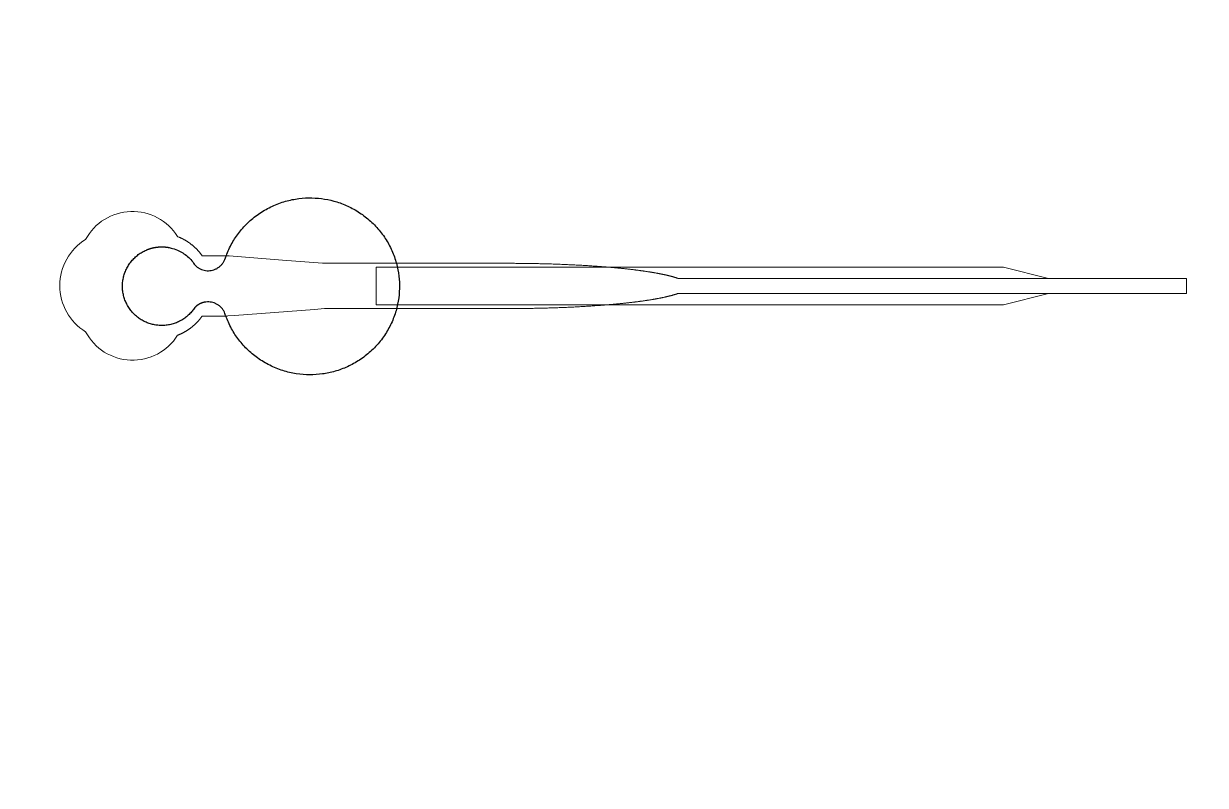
# Model space of a CAD drawing. Header units: inches. Extents: x -52997 to 52003, y -52254 to 52746.
# Drawn here: x -15364 to -11447, y 19951 to 22476 of the extents above; entities that cross this region are included whole.
import ezdxf

# ---------------------------------------------------------------- set-up
doc = ezdxf.new("R2010")
doc.units = ezdxf.units.IN
doc.header["$MEASUREMENT"] = 0
doc.layers.add('1', color=1, linetype='Continuous')
doc.layers.add('2', color=140, linetype='Continuous', lineweight=0)
doc.layers.add('3', color=90, linetype='Continuous', lineweight=0)

msp = doc.modelspace()

# ---------------------------------------------------------------- linework, layer by layer
at = {"layer": '1'}
for points in [[(-16283.4, -47485.7), (0, -47485.7), (16283.4, -47485.7, 5.999107)], [(-16250, -47285.7), (0, -47285.7), (16250, -47285.7, 5.986812)], [(-13685.8, -45485.7), (0, -45485.7), (13685.8, -45485.7, 6.794322)]]:
    msp.add_lwpolyline(points, format="xyb", close=True, dxfattribs=at)
msp.add_circle((-497.2, 245.8), 52500, dxfattribs=at)
msp.add_rational_spline([(-14797.1, 21534.5), (-14774.9, 21557.7), (-14743.2, 21552.5), (-14711.6, 21547.3), (-14697.9, 21518.2), (-14622.5, 21277.4), (-14370.5, 21315.1), (-14118.5, 21352.7), (-14118.4, 21604.9), (-14118.2, 21857), (-14370.2, 21894.9), (-14622.2, 21932.8), (-14697.9, 21692.1), (-14711.1, 21663.6), (-14741.9, 21657.8), (-14772.8, 21652.1), (-14795.4, 21673.9), (-14846.7, 21757.3), (-14941.1, 21731.2), (-15035.5, 21705.1), (-15036.7, 21607.1), (-15037.9, 21509.2), (-14944.2, 21480.8), (-14850.4, 21452.4), (-14797.1, 21534.5)], [1, 0.884783429184, 1, 0.884783429184, 1, 0.758252289935, 1, 0.758252289935, 1, 0.758252289935, 1, 0.758252289935, 1, 0.888941908896, 1, 0.888941908896, 1, 0.79946124759, 1, 0.79946124759, 1, 0.79946124759, 1, 0.79946124759, 1], degree=2, knots=[0, 0, 0, 0.969535, 0.969535, 1.939069, 1.939069, 3.359405, 3.359405, 4.779741, 4.779741, 6.200078, 6.200078, 7.620414, 7.620414, 8.571947, 8.571947, 9.52348, 9.52348, 10.812277, 10.812277, 12.101074, 12.101074, 13.389871, 13.389871, 14.678668, 14.678668, 14.678668], dxfattribs=at)
at = {"layer": '2'}
for points in [[(-16283.4, -47485.7), (0, -47485.7), (16283.4, -47485.7, 5.999107)], [(-16250, -47285.7), (0, -47285.7), (16250, -47285.7, 5.986812)], [(-13685.8, -45485.7), (0, -45485.7), (13685.8, -45485.7, 6.794322)], [(-14854.3, 21442.7), (-14854, 21442.8), (-14853.1, 21443.2), (-14852.3, 21443.5), (-14851.4, 21443.8), (-14850.6, 21444.2), (-14849.8, 21444.5), (-14848.9, 21444.9), (-14848.1, 21445.2), (-14847.2, 21445.6), (-14846.3, 21446), (-14845.5, 21446.4), (-14844.6, 21446.7), (-14843.8, 21447.1), (-14842.9, 21447.5), (-14842.1, 21447.9), (-14841.2, 21448.4), (-14840.4, 21448.8), (-14839.5, 21449.2), (-14838.6, 21449.6), (-14837.8, 21450.1), (-14836.9, 21450.5), (-14836.1, 21451), (-14835.2, 21451.4), (-14834.3, 21451.9), (-14833.5, 21452.3), (-14832.6, 21452.8), (-14831.8, 21453.3), (-14830.9, 21453.8), (-14830.1, 21454.3), (-14829.2, 21454.8), (-14828.4, 21455.3), (-14827.5, 21455.8), (-14826.7, 21456.3), (-14825.8, 21456.8), (-14825, 21457.3), (-14824.1, 21457.8), (-14823.3, 21458.4), (-14822.4, 21458.9), (-14821.6, 21459.5), (-14820.7, 21460), (-14819.9, 21460.6), (-14819.1, 21461.1), (-14818.2, 21461.7), (-14817.4, 21462.3), (-14816.6, 21462.9), (-14815.7, 21463.4), (-14814.9, 21464), (-14814.1, 21464.6), (-14813.2, 21465.2), (-14812.4, 21465.8), (-14811.6, 21466.4), (-14810.8, 21467.1), (-14810, 21467.7), (-14809.2, 21468.3), (-14808.4, 21468.9), (-14807.6, 21469.6), (-14806.8, 21470.2), (-14806, 21470.8), (-14805.2, 21471.5), (-14804.4, 21472.1), (-14803.6, 21472.8), (-14802.8, 21473.5), (-14802.1, 21474.1), (-14801.3, 21474.8), (-14800.5, 21475.5), (-14799.8, 21476.1), (-14799, 21476.8), (-14798.2, 21477.5), (-14797.5, 21478.2), (-14796.7, 21478.9), (-14796, 21479.6), (-14795.3, 21480.3), (-14794.5, 21481), (-14793.8, 21481.7), (-14793.1, 21482.4), (-14792.3, 21483.1), (-14791.6, 21483.8), (-14790.9, 21484.5), (-14790.2, 21485.3), (-14789.5, 21486), (-14788.8, 21486.7), (-14788.1, 21487.4), (-14787.5, 21488.2), (-14786.8, 21488.9), (-14786.1, 21489.6), (-14785.4, 21490.4), (-14784.8, 21491.1), (-14784.1, 21491.9), (-14783.5, 21492.6), (-14782.8, 21493.4), (-14782.2, 21494.1), (-14781.5, 21494.9), (-14780.9, 21495.6), (-14780.3, 21496.4), (-14779.7, 21497.1), (-14779.1, 21497.9), (-14778.5, 21498.6), (-14777.9, 21499.4), (-14777.3, 21500.2), (-14776.7, 21500.9), (-14776.1, 21501.7), (-14775.5, 21502.5), (-14775, 21503.2), (-14774.4, 21504), (-14773.9, 21504.8), (-14773.3, 21505.5), (-14772.8, 21506.3), (-14729.2, 21506.3), (-14707.4, 21506.3), (-14696.5, 21506.3), (-14693.8, 21506.3), (-14692.4, 21506.3), (-14692.4, 21506.3), (-14692.4, 21506.3), (-14692.4, 21506.3), (-14692.3, 21506.3), (-14692.3, 21506.3), (-14692.2, 21506.3), (-14691.9, 21506.4), (-14691.2, 21506.4), (-14689.8, 21506.5), (-14687.1, 21506.7), (-14665, 21508.4), (-14488.3, 21522), (-14400, 21528.7), (-14377.9, 21530.4), (-14366.9, 21531.3), (-14366.5, 21531.3), (-14366.5, 21531.3), (-14366.4, 21531.3), (-14366.4, 21531.3), (-14366.3, 21531.3), (-14365.9, 21531.3), (-14105.4, 21531.3), (-14099.1, 21531.3), (-14086.6, 21531.3), (-13986.1, 21531.3), (-13785, 21531.3), (-13772.5, 21531.3), (-13766.2, 21531.3), (-13763, 21531.3), (-13761.5, 21531.3), (-13761.1, 21531.3), (-13760.9, 21531.3), (-13760.8, 21531.3), (-13760.7, 21531.3), (-13760.7, 21531.3), (-13760.7, 21531.3), (-13760.1, 21531.3), (-13755.5, 21531.3), (-13750.9, 21531.3), (-13746.3, 21531.3), (-13741.7, 21531.4), (-13737, 21531.4), (-13732.4, 21531.4), (-13727.7, 21531.4), (-13723, 21531.5), (-13718.3, 21531.5), (-13713.6, 21531.5), (-13708.9, 21531.6), (-13704.2, 21531.7), (-13699.5, 21531.7), (-13694.7, 21531.8), (-13690, 21531.8), (-13685.2, 21531.9), (-13680.4, 21532), (-13675.7, 21532.1), (-13670.9, 21532.2), (-13666.1, 21532.3), (-13661.3, 21532.4), (-13656.5, 21532.5), (-13651.7, 21532.6), (-13646.9, 21532.7), (-13642.1, 21532.8), (-13637.2, 21532.9), (-13632.4, 21533.1), (-13627.6, 21533.2), (-13622.8, 21533.3), (-13617.9, 21533.5), (-13613.1, 21533.6), (-13608.3, 21533.8), (-13603.4, 21533.9), (-13598.6, 21534.1), (-13593.8, 21534.3), (-13588.9, 21534.5), (-13584.1, 21534.6), (-13579.3, 21534.8), (-13574.5, 21535), (-13569.6, 21535.2), (-13564.8, 21535.4), (-13560, 21535.6), (-13555.2, 21535.9), (-13550.4, 21536.1), (-13545.6, 21536.3), (-13540.8, 21536.5), (-13536.1, 21536.8), (-13531.3, 21537), (-13526.5, 21537.3), (-13521.8, 21537.5), (-13517, 21537.8), (-13512.3, 21538), (-13507.6, 21538.3), (-13502.9, 21538.6), (-13498.2, 21538.9), (-13493.5, 21539.2), (-13488.8, 21539.5), (-13484.2, 21539.8), (-13479.6, 21540.1), (-13474.9, 21540.4), (-13470.3, 21540.7), (-13465.7, 21541), (-13461.2, 21541.3), (-13458.9, 21541.5), (-13456.6, 21541.7), (-13454.3, 21541.8), (-13452.1, 21542), (-13449.8, 21542.2), (-13447.6, 21542.3), (-13445.3, 21542.5), (-13443.1, 21542.7), (-13440.8, 21542.9), (-13438.6, 21543), (-13436.3, 21543.2), (-13434.1, 21543.4), (-13431.9, 21543.6), (-13429.7, 21543.8), (-13427.5, 21543.9), (-13425.3, 21544.1), (-13423.1, 21544.3), (-13420.9, 21544.5), (-13418.7, 21544.7), (-13416.5, 21544.9), (-13414.3, 21545.1), (-13412.2, 21545.3), (-13410, 21545.5), (-13407.9, 21545.7), (-13405.7, 21545.9), (-13403.6, 21546.1), (-13401.4, 21546.3), (-13399.3, 21546.5), (-13397.2, 21546.7), (-13395, 21546.9), (-13392.9, 21547.1), (-13390.8, 21547.3), (-13388.7, 21547.5), (-13386.6, 21547.7), (-13384.6, 21547.9), (-13382.5, 21548.1), (-13380.4, 21548.3), (-13378.3, 21548.5), (-13376.3, 21548.7), (-13374.2, 21548.9), (-13372.2, 21549.2), (-13370.2, 21549.4), (-13368.1, 21549.6), (-13366.1, 21549.8), (-13364.1, 21550), (-13362.1, 21550.3), (-13360.1, 21550.5), (-13358.1, 21550.7), (-13356.1, 21550.9), (-13354.2, 21551.2), (-13352.2, 21551.4), (-13350.2, 21551.6), (-13348.3, 21551.8), (-13346.4, 21552.1), (-13344.4, 21552.3), (-13342.5, 21552.5), (-13340.6, 21552.8), (-13338.7, 21553), (-13336.8, 21553.2), (-13334.9, 21553.5), (-13333, 21553.7), (-13331.1, 21554), (-13329.3, 21554.2), (-13327.4, 21554.4), (-13325.6, 21554.7), (-13323.7, 21554.9), (-13321.9, 21555.2), (-13320.1, 21555.4), (-13318.3, 21555.7), (-13316.4, 21555.9), (-13314.7, 21556.2), (-13312.9, 21556.4), (-13311.1, 21556.7), (-13309.3, 21556.9), (-13307.6, 21557.2), (-13305.8, 21557.4), (-13304.1, 21557.7), (-13302.4, 21557.9), (-13300.6, 21558.2), (-13298.9, 21558.4), (-13297.2, 21558.7), (-13295.5, 21558.9), (-13293.8, 21559.2), (-13292.2, 21559.5), (-13290.5, 21559.7), (-13288.9, 21560), (-13287.2, 21560.3), (-13285.6, 21560.5), (-13284, 21560.8), (-13282.3, 21561), (-13280.7, 21561.3), (-13279.1, 21561.6), (-13277.6, 21561.8), (-13276, 21562.1), (-13274.4, 21562.4), (-13272.9, 21562.7), (-13271.3, 21562.9), (-13269.8, 21563.2), (-13268.3, 21563.5), (-13266.8, 21563.7), (-13265.3, 21564), (-13263.8, 21564.3), (-13262.3, 21564.6), (-13260.8, 21564.8), (-13259.4, 21565.1), (-13257.9, 21565.4), (-13256.5, 21565.7), (-13255, 21565.9), (-13253.6, 21566.2), (-13252.2, 21566.5), (-13250.8, 21566.8), (-13249.4, 21567.1), (-13248.1, 21567.4), (-13246.7, 21567.6), (-13245.3, 21567.9), (-13244, 21568.2), (-13242.7, 21568.5), (-13241.3, 21568.8), (-13240, 21569.1), (-13238.7, 21569.3), (-13237.4, 21569.6), (-13236.1, 21569.9), (-13234.9, 21570.2), (-13233.6, 21570.5), (-13232.4, 21570.8), (-13231.1, 21571.1), (-13229.9, 21571.4), (-13228.7, 21571.6), (-13227.5, 21571.9), (-13226.3, 21572.2), (-13225.1, 21572.5), (-13223.9, 21572.8), (-13222.8, 21573.1), (-13221.6, 21573.4), (-13220.5, 21573.7), (-13219.4, 21574), (-13218.3, 21574.3), (-13217.2, 21574.6), (-13216.1, 21574.9), (-13215, 21575.1), (-13213.9, 21575.4), (-13212.8, 21575.7), (-13211.8, 21576), (-13210.8, 21576.3), (-13209.7, 21576.6), (-13208.7, 21576.9), (-13207.7, 21577.2), (-13206.7, 21577.5), (-13205.7, 21577.8), (-13204.8, 21578.1), (-13203.8, 21578.4), (-13202.9, 21578.7), (-13201.9, 21579), (-13201, 21579.3), (-13200.1, 21579.6), (-13199.2, 21579.9), (-13198.3, 21580.2), (-13197.4, 21580.5), (-13196.5, 21580.8), (-13195.1, 21581.3), (-11509.5, 21581.1), (-11509.5, 21631.3), (-13195, 21631.3), (-13195.3, 21631.4), (-13196.2, 21631.7), (-13197, 21632), (-13197.9, 21632.3), (-13198.8, 21632.6), (-13199.7, 21632.9), (-13200.6, 21633.2), (-13201.6, 21633.5), (-13202.5, 21633.8), (-13203.4, 21634.1), (-13204.4, 21634.4), (-13205.4, 21634.7), (-13206.4, 21635), (-13207.4, 21635.3), (-13208.4, 21635.6), (-13209.4, 21635.9), (-13210.4, 21636.2), (-13211.4, 21636.5), (-13212.5, 21636.8), (-13213.6, 21637.1), (-13214.6, 21637.4), (-13215.7, 21637.7), (-13216.8, 21638), (-13217.9, 21638.3), (-13219, 21638.6), (-13220.1, 21638.9), (-13221.3, 21639.2), (-13222.4, 21639.5), (-13223.6, 21639.7), (-13224.8, 21640), (-13225.9, 21640.3), (-13227.1, 21640.6), (-13228.3, 21640.9), (-13229.6, 21641.2), (-13230.8, 21641.5), (-13232, 21641.8), (-13233.3, 21642.1), (-13234.5, 21642.4), (-13235.8, 21642.6), (-13237.1, 21642.9), (-13238.4, 21643.2), (-13239.7, 21643.5), (-13241, 21643.8), (-13242.3, 21644.1), (-13243.6, 21644.4), (-13245, 21644.6), (-13246.3, 21644.9), (-13247.7, 21645.2), (-13249.1, 21645.5), (-13250.5, 21645.8), (-13251.9, 21646.1), (-13253.3, 21646.3), (-13254.7, 21646.6), (-13256.1, 21646.9), (-13257.6, 21647.2), (-13259, 21647.5), (-13260.5, 21647.7), (-13261.9, 21648), (-13263.4, 21648.3), (-13264.9, 21648.6), (-13266.4, 21648.8), (-13267.9, 21649.1), (-13269.4, 21649.4), (-13271, 21649.6), (-13272.5, 21649.9), (-13274.1, 21650.2), (-13275.6, 21650.5), (-13277.2, 21650.7), (-13278.8, 21651), (-13280.4, 21651.3), (-13282, 21651.5), (-13283.6, 21651.8), (-13285.2, 21652.1), (-13286.9, 21652.3), (-13288.5, 21652.6), (-13290.2, 21652.9), (-13291.8, 21653.1), (-13293.5, 21653.4), (-13295.2, 21653.6), (-13296.9, 21653.9), (-13298.6, 21654.1), (-13300.3, 21654.4), (-13302, 21654.7), (-13303.7, 21654.9), (-13305.5, 21655.2), (-13307.2, 21655.4), (-13309, 21655.7), (-13310.7, 21655.9), (-13312.5, 21656.2), (-13314.3, 21656.4), (-13316.1, 21656.7), (-13317.9, 21656.9), (-13319.7, 21657.2), (-13321.5, 21657.4), (-13323.3, 21657.7), (-13325.2, 21657.9), (-13327, 21658.1), (-13328.9, 21658.4), (-13330.7, 21658.6), (-13332.6, 21658.9), (-13334.5, 21659.1), (-13336.4, 21659.3), (-13338.3, 21659.6), (-13340.2, 21659.8), (-13342.1, 21660), (-13344, 21660.3), (-13346, 21660.5), (-13347.9, 21660.7), (-13349.8, 21661), (-13351.8, 21661.2), (-13353.8, 21661.4), (-13355.7, 21661.7), (-13357.7, 21661.9), (-13359.7, 21662.1), (-13361.7, 21662.3), (-13363.7, 21662.6), (-13365.7, 21662.8), (-13367.7, 21663), (-13369.7, 21663.2), (-13371.8, 21663.4), (-13373.8, 21663.6), (-13375.9, 21663.9), (-13377.9, 21664.1), (-13380, 21664.3), (-13382, 21664.5), (-13384.1, 21664.7), (-13386.2, 21664.9), (-13388.3, 21665.1), (-13390.4, 21665.3), (-13392.5, 21665.5), (-13394.6, 21665.7), (-13396.7, 21665.9), (-13398.8, 21666.1), (-13400.9, 21666.3), (-13403.1, 21666.5), (-13405.2, 21666.7), (-13407.4, 21666.9), (-13409.5, 21667.1), (-13411.7, 21667.3), (-13413.8, 21667.5), (-13416, 21667.7), (-13418.2, 21667.9), (-13420.4, 21668.1), (-13422.5, 21668.3), (-13424.7, 21668.5), (-13426.9, 21668.6), (-13429.1, 21668.8), (-13431.4, 21669), (-13433.6, 21669.2), (-13435.8, 21669.4), (-13438, 21669.5), (-13440.2, 21669.7), (-13442.5, 21669.9), (-13444.7, 21670.1), (-13447, 21670.2), (-13449.2, 21670.4), (-13451.5, 21670.6), (-13453.7, 21670.8), (-13456, 21670.9), (-13458.3, 21671.1), (-13462.8, 21671.4), (-13467.4, 21671.7), (-13472, 21672.1), (-13476.6, 21672.4), (-13481.2, 21672.7), (-13485.8, 21673), (-13490.5, 21673.3), (-13495.1, 21673.6), (-13499.8, 21673.9), (-13504.5, 21674.1), (-13509.2, 21674.4), (-13513.9, 21674.7), (-13518.6, 21674.9), (-13523.3, 21675.2), (-13528.1, 21675.5), (-13532.8, 21675.7), (-13537.6, 21675.9), (-13542.3, 21676.2), (-13547.1, 21676.4), (-13551.9, 21676.6), (-13556.6, 21676.8), (-13561.4, 21677.1), (-13566.2, 21677.3), (-13571, 21677.5), (-13575.8, 21677.7), (-13580.6, 21677.9), (-13585.4, 21678), (-13590.2, 21678.2), (-13595, 21678.4), (-13599.8, 21678.6), (-13604.7, 21678.7), (-13609.5, 21678.9), (-13614.3, 21679.1), (-13619.1, 21679.2), (-13623.9, 21679.3), (-13628.7, 21679.5), (-13633.5, 21679.6), (-13638.3, 21679.7), (-13643.1, 21679.9), (-13647.9, 21680), (-13652.7, 21680.1), (-13657.4, 21680.2), (-13662.2, 21680.3), (-13667, 21680.4), (-13671.7, 21680.5), (-13676.5, 21680.6), (-13681.2, 21680.7), (-13686, 21680.7), (-13690.7, 21680.8), (-13695.4, 21680.9), (-13700.1, 21680.9), (-13704.8, 21681), (-13709.5, 21681), (-13714.2, 21681.1), (-13718.9, 21681.1), (-13723.5, 21681.2), (-13728.2, 21681.2), (-13732.8, 21681.2), (-13737.4, 21681.3), (-13742, 21681.3), (-13746.6, 21681.3), (-13748.9, 21681.3), (-13749.5, 21681.3), (-13749.8, 21681.3), (-13749.9, 21681.3), (-13750.1, 21681.3), (-13751.7, 21681.3), (-13758.1, 21681.3), (-13770.9, 21681.3), (-13821.8, 21681.3), (-14025.8, 21681.3), (-14076.8, 21681.3), (-14102.3, 21681.3), (-14108.6, 21681.3), (-14110.2, 21681.3), (-14366, 21681.3), (-14366.4, 21681.3), (-14366.4, 21681.3), (-14366.5, 21681.3), (-14366.5, 21681.3), (-14366.6, 21681.3), (-14366.9, 21681.3), (-14368.3, 21681.4), (-14373.8, 21681.9), (-14418, 21685.3), (-14506.3, 21692), (-14683, 21705.6), (-14688.5, 21706), (-14691.2, 21706.2), (-14691.9, 21706.3), (-14692.3, 21706.3), (-14692.3, 21706.3), (-14692.3, 21706.3), (-14692.4, 21706.3), (-14692.4, 21706.3), (-14692.4, 21706.3), (-14692.4, 21706.3), (-14692.8, 21706.3), (-14695.5, 21706.3), (-14700.9, 21706.3), (-14711.8, 21706.3), (-14733.6, 21706.3), (-14755.4, 21706.3), (-14766.3, 21706.3), (-14771.8, 21706.3), (-14772.4, 21706.3), (-14772.6, 21706.3), (-14772.7, 21706.3), (-14772.7, 21706.3), (-14772.8, 21706.3), (-14772.8, 21706.3), (-14772.8, 21706.3), (-14773.2, 21706.9), (-14774, 21708), (-14774.8, 21709.1), (-14775.6, 21710.3), (-14776.5, 21711.4), (-14777.3, 21712.5), (-14778.2, 21713.6), (-14779, 21714.7), (-14779.9, 21715.8), (-14780.8, 21717), (-14781.7, 21718.1), (-14782.7, 21719.2), (-14783.6, 21720.3), (-14784.6, 21721.4), (-14785.5, 21722.4), (-14786.5, 21723.5), (-14787.5, 21724.6), (-14788.5, 21725.7), (-14789.5, 21726.8), (-14790.5, 21727.8), (-14791.6, 21728.9), (-14792.6, 21729.9), (-14793.7, 21731), (-14794.8, 21732), (-14795.9, 21733.1), (-14797, 21734.1), (-14798.1, 21735.1), (-14799.2, 21736.1), (-14800.3, 21737.2), (-14801.5, 21738.2), (-14802.6, 21739.2), (-14803.8, 21740.1), (-14805, 21741.1), (-14806.2, 21742.1), (-14807.4, 21743.1), (-14808.6, 21744), (-14809.8, 21745), (-14811, 21745.9), (-14812.3, 21746.8), (-14813.5, 21747.7), (-14814.8, 21748.7), (-14816, 21749.6), (-14817.3, 21750.4), (-14818.6, 21751.3), (-14819.9, 21752.2), (-14821.2, 21753.1), (-14822.5, 21753.9), (-14823.8, 21754.7), (-14825.2, 21755.6), (-14826.5, 21756.4), (-14827.8, 21757.2), (-14829.2, 21758), (-14830.5, 21758.7), (-14831.9, 21759.5), (-14833.3, 21760.3), (-14834.6, 21761), (-14836, 21761.7), (-14837.4, 21762.4), (-14838.8, 21763.1), (-14840.2, 21763.8), (-14841.6, 21764.5), (-14843, 21765.2), (-14844.4, 21765.8), (-14845.9, 21766.5), (-14847.3, 21767.1), (-14848.7, 21767.7), (-14850.1, 21768.3), (-14851.6, 21768.9), (-14853, 21769.4), (-14854.2, 21769.9, 0.576044), (-15158.8, 21760.6, 0.560065), (-15158.8, 21454.1, 0.578435)]]:
    msp.add_lwpolyline(points, format="xyb", close=True, dxfattribs=at)
msp.add_lwpolyline([(-14110.1, 21531.3), (-14108.6, 21531.3), (-14105.4, 21531.3)], dxfattribs=at)
msp.add_circle((-497.2, 245.8), 52500, dxfattribs=at)
at = {"layer": '3'}
for points in [[(-16283.4, -47485.7), (0, -47485.7), (16283.4, -47485.7, 5.999107)], [(-16283.4, -47485.7), (0, -47485.7), (16283.4, -47485.7, 5.999107)], [(-16250, -47285.7), (0, -47285.7), (16250, -47285.7, 5.986812)], [(-16250, -47285.7), (0, -47285.7), (16250, -47285.7, 5.986812)], [(-13685.8, -45485.7), (0, -45485.7), (13685.8, -45485.7, 6.794322)], [(-13685.8, -45485.7), (0, -45485.7), (13685.8, -45485.7, 6.794322)]]:
    msp.add_lwpolyline(points, format="xyb", close=True, dxfattribs=at)
msp.add_lwpolyline([(-14195.9, 21668.8), (-12116.4, 21668.8), (-11966.4, 21631.3), (-11509.5, 21631.3), (-11509.5, 21581.3), (-11966.4, 21581.3), (-12116.4, 21543.8), (-14195.9, 21543.8)], close=True, dxfattribs=at)
msp.add_circle((-497.2, 245.8), 52500, dxfattribs=at)
msp.add_circle((-497.2, 245.8), 52500, dxfattribs=at)

doc.saveas('drawing.dxf')
